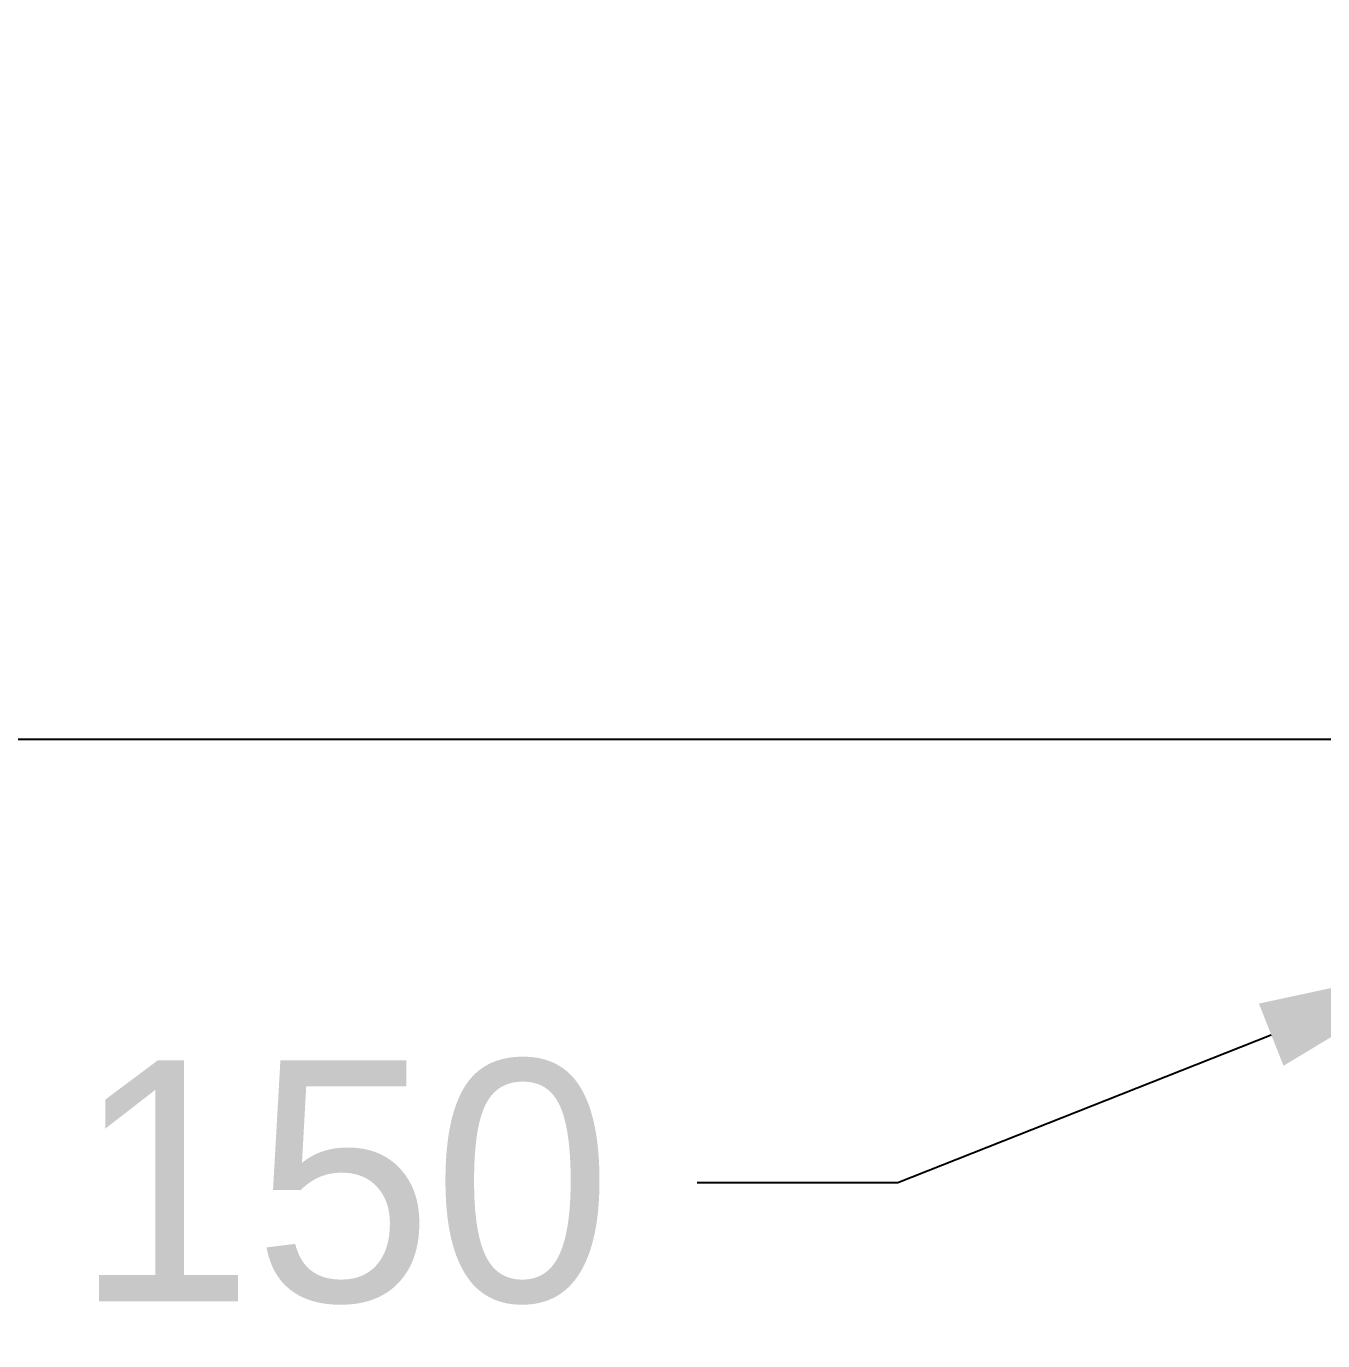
# Model space of a CAD drawing. Header units: millimetres. Extents: x 577 to 7172, y 252 to 2707.
# Drawn here: x 4793.8 to 4955.2, y 2045.2 to 2208.8 of the extents above; entities that cross this region are included whole.
import ezdxf

# ---------------------------------------------------------------- set-up
doc = ezdxf.new("R2010")
doc.units = ezdxf.units.MM
doc.header["$MEASUREMENT"] = 0
doc.layers.add('치수(ISO)', color=7, linetype='Continuous', lineweight=25)
doc.styles.add('굴림', font='')
doc.styles.get('굴림').set_extended_font_data('援대┝')
doc.dimstyles.new('기본값 (ISO)', dxfattribs={"dimscale": 10, "dimtxt": 3, "dimasz": 2.5, "dimexe": 3.175, "dimexo": 0, "dimgap": 0.762, "dimtad": 1, "dimtoh": 1, "dimdec": 0, "dimzin": 1, "dimdsep": 46, "dimtxsty": '굴림', "dimcen": 0.5, "dimazin": 0, "dimtfac": 1, "dimtdec": 4, "dimtix": 1, "dimtmove": 1, "dimatfit": 3, "dimfxl": 1, "dimtolj": 1, "dimtzin": 1, "dimarcsym": 0})

# ---------------------------------------------------------------- blocks, each defined once
blk = doc.blocks.new('*D1')
at = {"layer": 'Defpoints', "color": 0}
for p in [(4899.26, 2588.12), (4619.26, 2120.01), (5041.61, 2120.01)]:
    blk.add_point(p, dxfattribs=at)
at = {"layer": '치수(ISO)', "color": 0, "lineweight": -2}
for p, q in [((4899.26, 2588.12), (4587.51, 2588.12)), ((4619.26, 2563.12), (4619.26, 2145.01)), ((5041.61, 2120.01), (4587.51, 2120.01))]:
    blk.add_line(p, q, dxfattribs=at)
at = {"layer": '치수(ISO)', "color": 0}
for points in [[(4623.43, 2563.12), (4615.09, 2563.12), (4619.26, 2588.12)], [(4615.09, 2145.01), (4623.43, 2145.01), (4619.26, 2120.01)]]:
    blk.add_solid(points, dxfattribs=at)
at = {"layer": '치수(ISO)', "color": 0, "insert": (4596.64, 2354.07), "char_height": 30, "attachment_point": 5, "rotation": 90, "style": '굴림'}
blk.add_mtext('\\A1;468', dxfattribs=at)
blk = doc.blocks.new('*D14')
at = {"layer": 'Defpoints', "color": 0}
for p in [(5111.2, 2147.57), (4972.02, 2092.46)]:
    blk.add_point(p, dxfattribs=at)
at = {"layer": '치수(ISO)', "color": 0, "lineweight": -2}
for p, q in [((5041.61, 2115.01), (5041.61, 2125.01)), ((5036.61, 2120.01), (5046.61, 2120.01)), ((4902.29, 2064.86), (4948.78, 2083.26)), ((4877.29, 2064.86), (4902.29, 2064.86))]:
    blk.add_line(p, q, dxfattribs=at)
at = {"layer": '치수(ISO)', "color": 0}
blk.add_solid([(4950.31, 2079.39), (4947.25, 2087.13), (4972.02, 2092.46)], dxfattribs=at)
at = {"layer": '치수(ISO)', "color": 0, "insert": (4833.24, 2064.86), "char_height": 30, "attachment_point": 5, "style": '굴림'}
blk.add_mtext('\\A1;150', dxfattribs=at)

msp = doc.modelspace()

# ---------------------------------------------------------------- dimensions: what is measured, and where the dimension line sits
at = {"layer": '치수(ISO)'}
dim = msp.add_linear_dim(base=(4619.26, 2120.01), p1=(4899.26, 2588.12), p2=(5041.61, 2120.01), angle=90, dimstyle='기본값 (ISO)', dxfattribs=at)
dim.commit()
dim.dimension.update_dxf_attribs({"geometry": '*D1', "text_midpoint": (4596.64, 2354.07)})
dim = msp.add_diameter_dim_2p(p1=(5111.2, 2147.57), p2=(4972.02, 2092.46), text='150', dimstyle='기본값 (ISO)', override={"dimtad": 0, "dimtofl": 0}, dxfattribs=at)
dim.commit()
dim.dimension.update_dxf_attribs({"geometry": '*D14', "text_midpoint": (4902.29, 2064.86), "dimtype": 163})

doc.saveas('drawing.dxf')
